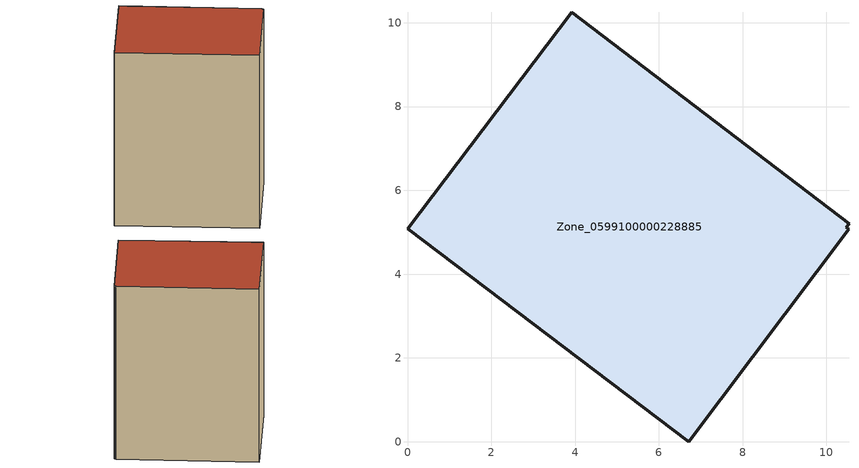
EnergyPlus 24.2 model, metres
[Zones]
Zone_0599100000228885
 floor ground (C_G): 0,5.08 3.92,10.25 10.54,5.21 10.47,5.12 10.53,5.07 6.72,0 z0
 wall outside (C_F): 3.92,10.25 0,5.08 6.72,0 10.53,5.07 10.47,5.12 10.54,5.21 3.92,10.25 z0:11.01
 roof outside (C_R): 0,5.08 6.72,0 10.53,5.07 10.47,5.12 10.54,5.21 3.92,10.25 z11.01
[BUILDING]
Pand.0599100000228885: North Axis=0; Terrain=City; Loads Convergence Tolerance Value=0.04; Temperature Convergence Tolerance Value=0.4; Solar Distribution=FullExterior; Maximum Number of Warmup Days=25; Minimum Number of Warmup Days=1
[Site:Location]
Rotterdam.The.Hague.AP_ZH_NLD Design_Conditions: Latitude=51.96; Longitude=4.45; Time Zone=1; Elevation=-4.5
[SITE:GROUNDTEMPERATURE:BUILDINGSURFACE]
18, 18, 18, 18, 18, 18, 18, 18, 18, 18, 18, 18
[MATERIAL] Thermal Absorptance=0.9; Solar Absorptance=0.7; Visible Absorptance=0.7
Name | Roughness | Thickness | Conductivity | Density | Specific Heat
G.TI.1946 | MediumSmooth | 0.15 | 1 | 540 | 1210
F.TI.1946 | Rough | 0.3 | 0.857143 | 1920 | 840
R.TI.1946 | MediumRough | 0.2 | 0.1 | 1500 | 1000
[CONSTRUCTION]
C_G: G.TI.1946
C_F: F.TI.1946
C_R: R.TI.1946
[ZONE]
Zone_0599100000228885: Type=1; Multiplier=1; Ceiling Height=Autocalculate; Volume=Autocalculate; Floor Area=autocalculate; Part of Total Floor Area=Yes
[ZONEINFILTRATION:DESIGNFLOWRATE]
Infil_Zone_0599100000228885: Zone or ZoneList or Space or SpaceList=Zone_0599100000228885; Schedule=AlwaysOn; Design Flow Rate Calculation Method=Flow/Area; Flow Rate per Floor Area=0.003; Constant Term Coefficient=1; Temperature Term Coefficient=0; Velocity Term Coefficient=0; Velocity Squared Term Coefficient=0
[HVACTEMPLATE:ZONE:IDEALLOADSAIRSYSTEM]
Zone_0599100000228885: Maximum Heating Supply Air Temperature=50; Minimum Cooling Supply Air Temperature=13; Maximum Heating Supply Air Humidity Ratio=0.0156; Minimum Cooling Supply Air Humidity Ratio=0.0077; Heating Limit=NoLimit; Cooling Limit=NoLimit; Dehumidification Control Type=ConstantSensibleHeatRatio; Cooling Sensible Heat Ratio=0.7; Dehumidification Setpoint=60; Humidification Control Type=None; Humidification Setpoint=30; Outdoor Air Method=None; Outdoor Air Flow Rate per Person=0.00944; Outdoor Air Flow Rate per Zone Floor Area=0; Outdoor Air Flow Rate per Zone=0; Demand Controlled Ventilation Type=None; Outdoor Air Economizer Type=NoEconomizer; Heat Recovery Type=None; Sensible Heat Recovery Effectiveness=0.7; Latent Heat Recovery Effectiveness=0.65
[ZONECONTROL:THERMOSTAT]
ThermostatControl_Zone_0599100000228885: Zone or ZoneList=Zone_0599100000228885; Control Type Schedule=DualSetpointControlType; Control 1=Thermostat_Zone_0599100000228885; Temperature Difference Between Cutout And Setpoint=0
[THERMOSTATSETPOINT:DUALSETPOINT]
Thermostat_Zone_0599100000228885: Heating Setpoint Temperature Schedule=HeatingSetpoint_Zone_0599100000228885; Cooling Setpoint Temperature Schedule=CoolingSetpoint_Zone_0599100000228885
[SCHEDULE:COMPACT]
HeatingSetpoint_Zone_0599100000228885: Through: 12/31, For: AllDays, Until: 24:00, 21
CoolingSetpoint_Zone_0599100000228885: Through: 12/31, For: AllDays, Until: 24:00, 24
DualSetpointControlType: Through: 12/31, For: AllDays, Until: 24:00, 4
AlwaysOn: Through: 12/31, For: AllDays, Until: 24:00, 1
